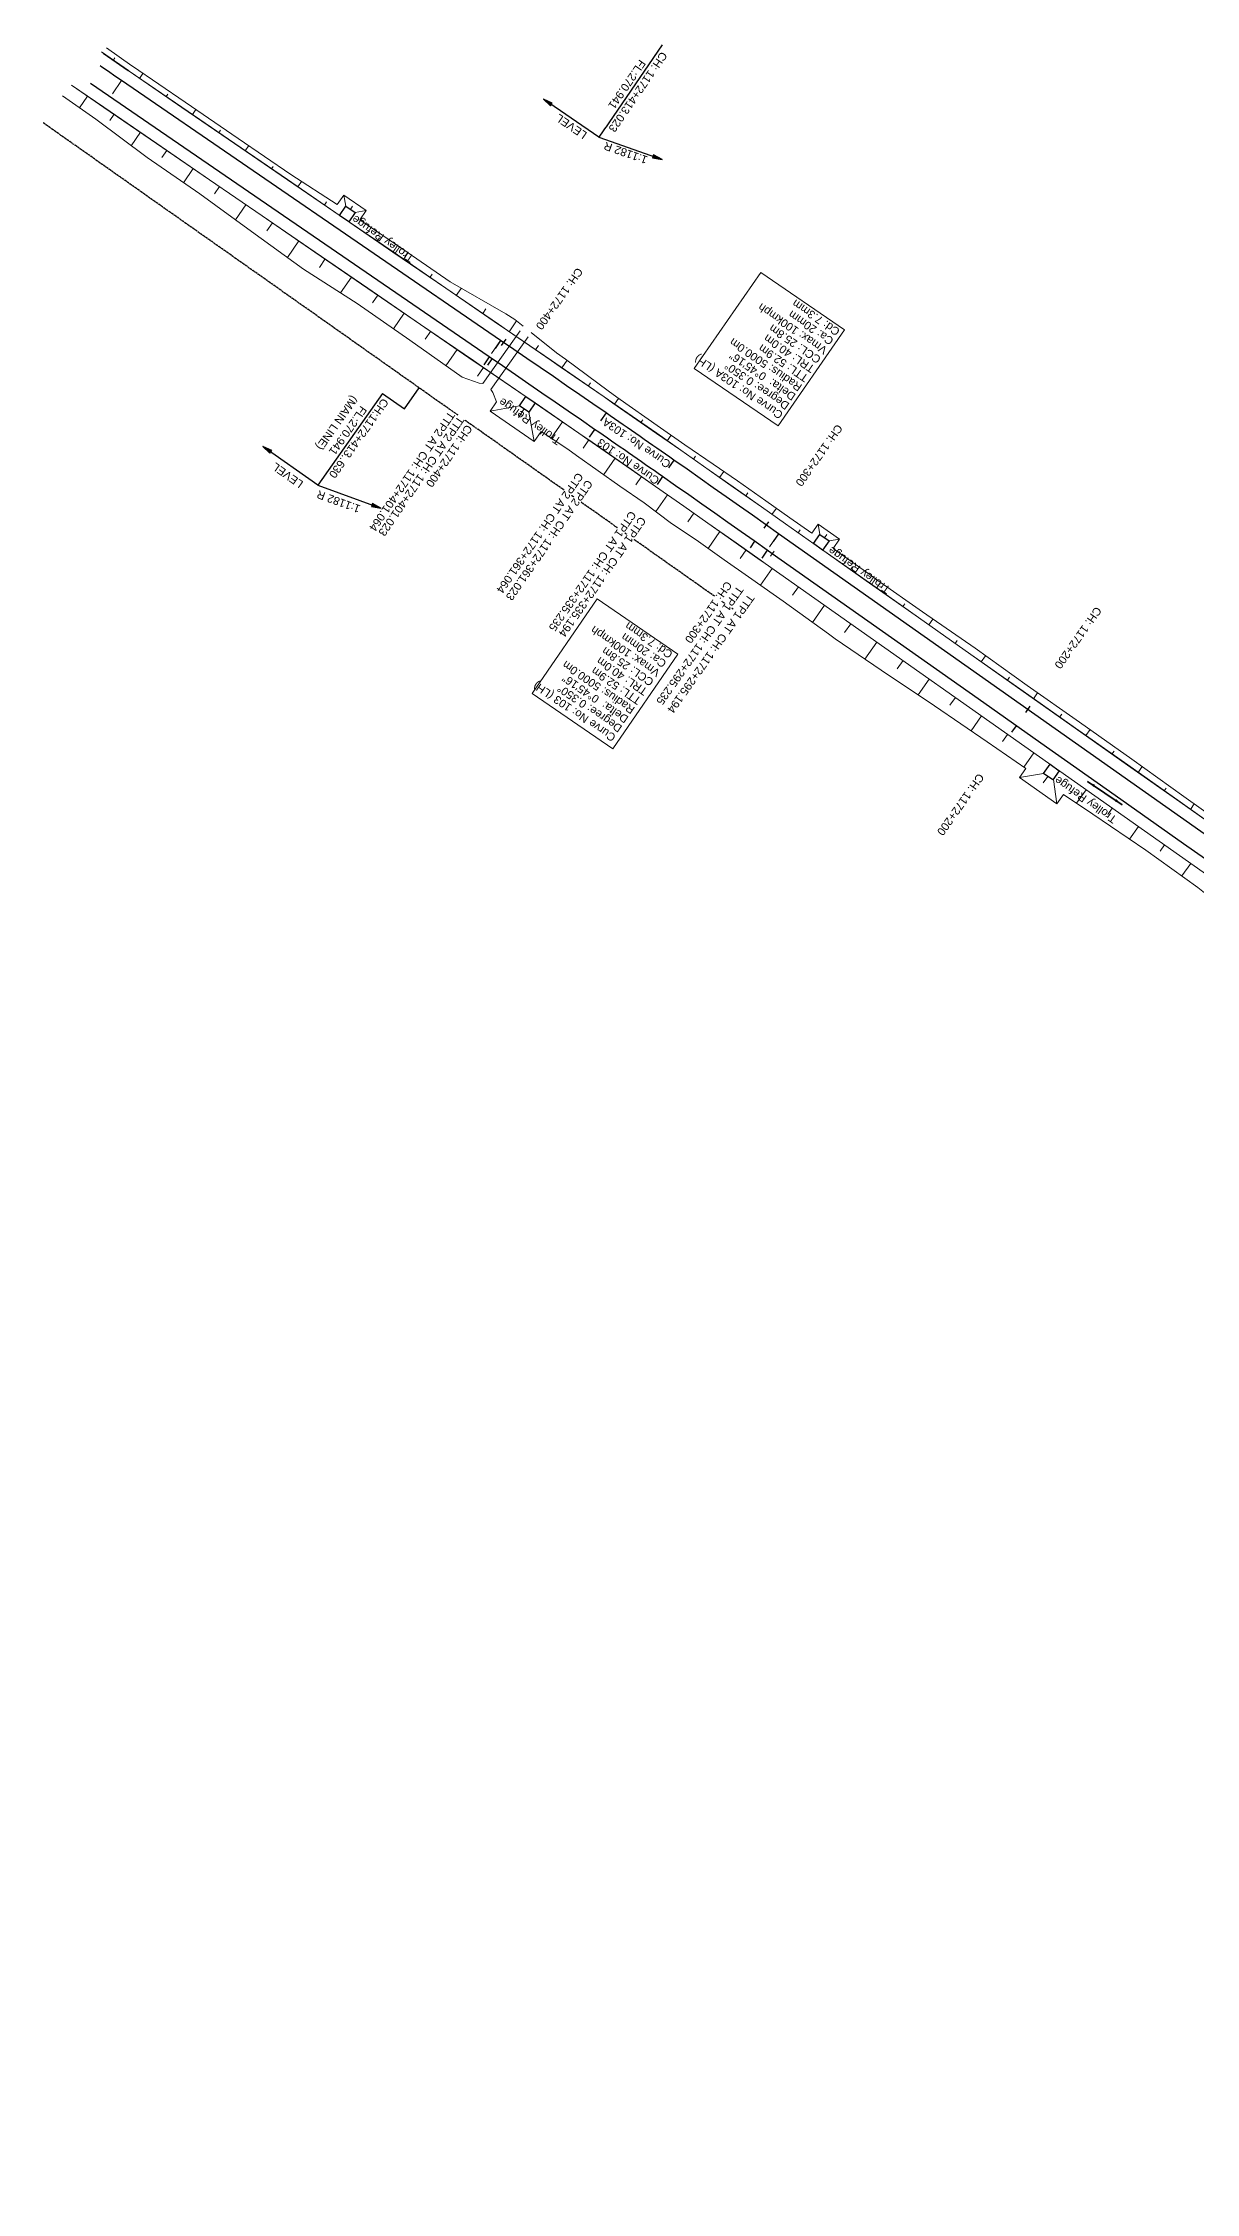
# Model space of a CAD drawing. Header units: metres. Extents: x 658374 to 662614, y 3366768 to 3369818.
# Drawn here: x 658374 to 658735, y 3369146 to 3369818 of the extents above; entities that cross this region are included whole.
import ezdxf

# ---------------------------------------------------------------- set-up
doc = ezdxf.new("R2010")
doc.units = ezdxf.units.M
doc.header["$MEASUREMENT"] = 0
doc.linetypes.add('CENTER', pattern=[2, 1.25, -0.25, 0.25, -0.25])
for name, color, linetype, lineweight in [('C-ALIG-LABL-DG', 1, 'Continuous', 25), ('C-ALIG-LABL-DG-MARK', 1, 'Continuous', 25), ('Chainage', 7, 'Continuous', 0), ('Prop TPTC Connecting line', 10, 'Continuous', 0), ('Prop- DN Curve_cont', 3, 'Continuous', 0), ('Proposed Curve_Details', 10, 'Continuous', 0), ('PROPOSED DFC TRACK', 1, 'Continuous', 0), ('PROPOSED DFCC TOE LINE', 239, 'Continuous', 0), ('PROPOSED DFCC TOE LINE - Connecting line', 239, 'Continuous', 0), ('PROPOSED DFCC TOE SLOPES', 239, 'Continuous', 0), ('PROPOSED DFCC TOE SLOPES - Connecting line', 239, 'Continuous', 0), ('PROPOSED DFCC TRACK', 1, 'Continuous', 0)]:
    doc.layers.add(name, color=color, linetype=linetype, lineweight=lineweight)
for name, color, linetype in [('DFCC Boundary', 6, 'CENTER'), ('IR- Connecting Line', 190, 'Continuous'), ('PROPOSED DFCC FORMATION LINE', 187, 'Continuous'), ('Trolley Refuse', 10, 'Continuous')]:
    doc.layers.add(name, color=color, linetype=linetype)
doc.styles.add('ARIAL', font='arial.ttf')
doc.styles.get("Standard").update_dxf_attribs({"font": 'arial.ttf'})
doc.styles.add('Style-Arial', font='arial.ttf')
doc.dimstyles.new('ISO-25', dxfattribs={"dimtxt": 2.5, "dimasz": 2.5, "dimexe": 1.25, "dimexo": 0.625, "dimtad": 1, "dimtxsty": 'Standard', "dimcen": 2.5, "dimadec": 0, "dimazin": 0, "dimtfac": 1, "dimtmove": 0, "dimatfit": 3, "dimfxl": 1, "dimarcsym": 0})

# ---------------------------------------------------------------- blocks, each defined once
blk = doc.blocks.new('Tick Hor')
blk.add_lwpolyline([(-0.5, 0), (0.5, 0)])
blk = doc.blocks.new('Direction')
h = blk.add_hatch(color=256)
h.dxf.hatch_style = 1
h.paths.add_polyline_path([(-5.54, 0), (-4.75, -0.13), (-4.75, 0.13)])
blk.add_lwpolyline([(-5.54, 0), (-4.75, -0.13), (-4.75, 0.13)], close=True)
blk.add_lwpolyline([(0, 0), (-5.54, 0)])

msp = doc.modelspace()

# ---------------------------------------------------------------- hatches: boundary and pattern name
h = msp.add_hatch(color=190)
h.dxf.hatch_style = 1
h.paths.add_polyline_path([(658530.8597, 3369800.1974), (658533.0578, 3369798.0979), (658533.6231, 3369798.9228)])

# ---------------------------------------------------------------- linework, layer by layer
at = {"color": 190}
msp.add_line((658548.168, 3369788.3342), (658530.8597, 3369800.1974), dxfattribs=at)
msp.add_lwpolyline([(658530.8597, 3369800.1974), (658533.0578, 3369798.0979), (658533.6231, 3369798.9228)], close=True, dxfattribs=at)
at = {"layer": 'C-ALIG-LABL-DG', "color": 1, "linetype": 'Continuous', "lineweight": 25}
for p, q in [((658514.7316, 3369719.1123), (658513.3183, 3369717.0502)), ((658596.8558, 3369662.056), (658595.4155, 3369660.0126)), ((658678.5892, 3369604.4396), (658677.1488, 3369602.3963))]:
    msp.add_line(p, q, dxfattribs=at)
at = {"layer": 'C-ALIG-LABL-DG-MARK', "color": 1, "linetype": 'Continuous', "lineweight": 25}
for p, q in [((658517.4554, 3369724.8226), (658515.7594, 3369722.348)), ((658513.8881, 3369719.6904), (658512.1921, 3369717.2159)), ((658546.8518, 3369697.0323), (658545.1459, 3369694.5646)), ((658550.4191, 3369702.1644), (658548.7132, 3369699.6967)), ((658571.6272, 3369687.4222), (658569.9085, 3369684.9633)), ((658568.0598, 3369682.2901), (658566.3412, 3369679.8312)), ((658604.3512, 3369664.4192), (658602.6227, 3369661.9672)), ((658604.3512, 3369664.4192), (658602.6227, 3369661.9672)), ((658600.7838, 3369659.2871), (658599.0554, 3369656.8351))]:
    msp.add_line(p, q, dxfattribs=at)
at = {"layer": 'Chainage', "color": 1, "linetype": 'Continuous', "lineweight": 0, "flags": 128}
msp.add_lwpolyline([(658601.7731, 3369657.3663), (658602.9254, 3369659.001)], dxfattribs=at)
msp.add_lwpolyline([(658601.7731, 3369657.3663), (658602.9254, 3369659.001)], dxfattribs=at)
at = {"layer": 'Chainage', "color": 1, "lineweight": 0, "flags": 128}
msp.add_lwpolyline([(658602.3493, 3369658.1836), (658602.3493, 3369658.1836)], dxfattribs=at)
at = {"layer": 'DFCC Boundary', "ltscale": 0.5, "flags": 128}
msp.add_lwpolyline([(658590.0911, 3369640.8018), (658579.8399, 3369648.0238), (658566.1309, 3369657.6871), (658552.3621, 3369667.3926), (658537.8692, 3369677.626), (658523.3279, 3369687.8934), (658509.6438, 3369697.5459), (658495.8531, 3369707.2734), (658481.9269, 3369717.1048), (658467.9459, 3369726.9748), (658454.4251, 3369736.5125), (658440.9599, 3369746.011), (658427.1565, 3369755.7285), (658413.3787, 3369765.428), (658398.646, 3369775.8103), (658383.9067, 3369786.1972), (658374.4322, 3369792.8758)], dxfattribs=at)
at = {"layer": 'IR- Connecting Line', "lineweight": 30}
msp.add_lwpolyline([(658840.0363, 3369498.2771), (658604.351, 3369664.4193), (658600.2643, 3369667.3001), (658596.1772, 3369670.1803), (658592.0894, 3369673.0595), (658588.0005, 3369675.9372), (658583.9102, 3369678.8128), (658579.8181, 3369681.6859), (658575.7238, 3369684.5559), (658571.627, 3369687.4223, 0.00129139), (658550.4195, 3369702.1641), (658546.3053, 3369705.0054), (658542.1885, 3369707.8431), (658538.0697, 3369710.6777), (658533.949, 3369713.5097), (658529.827, 3369716.3396), (658525.7039, 3369719.168), (658521.58, 3369721.9954), (658517.4558, 3369724.8223), (658398.9815, 3369806.0252), (658396.9193, 3369807.4386), (658394.8573, 3369808.852), (658392.7953, 3369810.2656), (658392.2771, 3369810.6209)], format="xyb", dxfattribs=at)
at = {"layer": 'IR- Connecting Line', "lineweight": 0}
msp.add_lwpolyline([(658624.9355, 3369728.1747), (658604.1697, 3369698.1034), (658577.9774, 3369716.0188), (658598.7432, 3369746.0901)], close=True, dxfattribs=at)
at = {"layer": 'Prop TPTC Connecting line', "lineweight": 0, "flags": 128}
for points in [[(658398.9815, 3369806.0252), (658396.1547, 3369801.9009)], [(658517.4558, 3369724.8223), (658514.6291, 3369720.698)], [(658604.351, 3369664.4193), (658601.4702, 3369660.3327)]]:
    msp.add_lwpolyline(points, dxfattribs=at)
at = {"layer": 'Proposed Curve_Details'}
msp.add_lwpolyline([(658572.8311, 3369626.8247), (658552.5744, 3369597.2245), (658527.3693, 3369614.4646), (658547.626, 3369644.0649)], close=True, dxfattribs=at)
at = {"layer": 'PROPOSED DFCC FORMATION LINE', "lineweight": 0, "flags": 128}
for points in [[(658746.1443, 3369569.1139), (658729.7976, 3369580.6372), (658713.4509, 3369592.1605), (658697.1043, 3369603.6838), (658680.7576, 3369615.2071), (658664.4109, 3369626.7304), (658648.0643, 3369638.2537), (658633.774, 3369648.3274), (658631.7176, 3369649.777), (658617.4273, 3369659.8507), (658615.3709, 3369661.3003), (658606.5404, 3369667.5252), (658599.0232, 3369672.8235), (658590.1868, 3369679.0452), (658582.659, 3369684.3346), (658573.804, 3369690.5369), (658566.2561, 3369695.8023), (658552.5804, 3369705.2899), (658549.8072, 3369707.2057), (658536.1005, 3369716.6419), (658533.323, 3369718.5491), (658519.6042, 3369727.9567), (658516.826, 3369729.8609), (658500.3291, 3369741.168), (658483.8321, 3369752.475), (658467.3351, 3369763.7821), (658450.8382, 3369775.0892), (658434.3412, 3369786.3963), (658417.8443, 3369797.7034), (658401.3473, 3369809.0105), (658401.1298, 3369809.1596), (658392.6672, 3369814.964)], [(658746.1155, 3369569.073), (658729.7688, 3369580.5963), (658713.4221, 3369592.1196), (658697.0755, 3369603.6429), (658680.7288, 3369615.1662), (658664.3821, 3369626.6895), (658648.0355, 3369638.2128), (658633.7452, 3369648.2865), (658631.6888, 3369649.7361), (658617.3985, 3369659.8098), (658615.3421, 3369661.2594), (658606.5116, 3369667.4843), (658598.9944, 3369672.7827), (658590.1581, 3369679.0043), (658582.6303, 3369684.2937), (658573.7753, 3369690.4959), (658566.2275, 3369695.7612), (658552.552, 3369705.2488), (658549.7788, 3369707.1645), (658536.0722, 3369716.6007), (658533.2947, 3369718.5079), (658519.5759, 3369727.9154), (658516.7977, 3369729.8196), (658500.3008, 3369741.1267), (658483.8038, 3369752.4338), (658467.3069, 3369763.7409), (658450.8099, 3369775.048), (658434.313, 3369786.3551), (658417.816, 3369797.6622), (658401.319, 3369808.9693), (658401.1016, 3369809.1183), (658393.2047, 3369814.5346)], [(658600.1889, 3369655.1185), (658598.623, 3369656.2223), (658591.0735, 3369661.5434), (658582.2755, 3369667.738), (658574.7211, 3369673.0461), (658565.9113, 3369679.2167), (658558.341, 3369684.4975), (658544.7197, 3369693.9474), (658541.9167, 3369695.8838), (658528.2584, 3369705.2866), (658525.4489, 3369707.2157), (658511.7684, 3369716.597), (658508.9562, 3369718.5245), (658492.4593, 3369729.8316), (658475.9623, 3369741.1387), (658459.4654, 3369752.4458), (658442.9684, 3369763.7529), (658426.4715, 3369775.06), (658409.9745, 3369786.367), (658393.4775, 3369797.6741), (658383.3342, 3369804.6264)], [(658600.1601, 3369655.0776), (658598.5942, 3369656.1814), (658591.0447, 3369661.5025), (658582.2468, 3369667.6971), (658574.6924, 3369673.0051), (658565.8826, 3369679.1757), (658558.3125, 3369684.4565), (658544.6913, 3369693.9063), (658541.8883, 3369695.8426), (658528.2301, 3369705.2454), (658525.4206, 3369707.1745), (658511.7401, 3369716.5558), (658508.928, 3369718.4832), (658492.431, 3369729.7903), (658475.9341, 3369741.0974), (658459.4371, 3369752.4045), (658442.9401, 3369763.7116), (658426.4432, 3369775.0187), (658409.9462, 3369786.3258), (658393.4493, 3369797.6329), (658384.9978, 3369803.4256)], [(658923.0102, 3369427.6072), (658600.1607, 3369655.0771)]]:
    msp.add_lwpolyline(points, dxfattribs=at)
at = {"layer": 'PROPOSED DFCC TOE LINE', "lineweight": 0}
for points in [[(658510.7737, 3369711.5166), (658505.4362, 3369713.3888), (658489.0517, 3369724.86), (658472.6725, 3369736.3389), (658455.8061, 3369747.1069), (658439.6249, 3369758.8747), (658423.4292, 3369770.6213), (658406.9399, 3369781.9396), (658390.9197, 3369793.9423), (658380.5698, 3369801.2652)], [(658516.2174, 3369705.6232), (658515.0164, 3369708.5026)]]:
    msp.add_lwpolyline(points, dxfattribs=at)
at = {"layer": 'PROPOSED DFCC TOE LINE', "lineweight": 0, "flags": 128}
for points in [[(658526.9975, 3369727.2697), (658534.9536, 3369720.9247), (658537.7274, 3369719.0106), (658551.0631, 3369709.0248), (658553.814, 3369707.0744), (658567.4186, 3369697.4719), (658574.987, 3369692.2295), (658583.9138, 3369686.1227), (658591.4953, 3369680.9054), (658600.3659, 3369674.729), (658607.8594, 3369669.3963), (658614.6934, 3369664.5851), (658616.7032, 3369667.4362), (658623.377, 3369662.7316), (658621.3444, 3369659.8481), (658632.955, 3369651.5324), (658634.9939, 3369650.0579), (658649.2754, 3369639.9717), (658665.7496, 3369628.6293), (658682.0192, 3369616.9967), (658698.4073, 3369605.5322), (658714.763, 3369594.0217), (658730.9793, 3369582.3136), (658747.2621, 3369570.6997)], [(658530.1171, 3369696.3808), (658527.9631, 3369693.2437), (658514.204, 3369702.6909), (658516.2174, 3369705.6232)], [(658523.3739, 3369704.3947), (658514.204, 3369702.6909)], [(658526.2593, 3369702.4136), (658527.9631, 3369693.2437)], [(658681.5984, 3369591.0391), (658669.5733, 3369599.3413), (658653.0745, 3369610.6487), (658636.4463, 3369621.7728), (658621.9931, 3369631.6152), (658619.9602, 3369633.0982), (658605.7945, 3369643.3487), (658603.7281, 3369644.784), (658594.8883, 3369650.9243), (658587.3459, 3369656.2531), (658578.5807, 3369662.4854), (658570.913, 3369667.6194), (658562.3069, 3369674.0599), (658554.7375, 3369679.3217), (658541.2274, 3369688.8957), (658538.4551, 3369690.8693), (658530.1171, 3369696.3808)], [(658693.437, 3369582.9627), (658691.3249, 3369579.9666), (658679.613, 3369588.2227), (658681.5984, 3369591.0391)], [(658687.1584, 3369589.5286), (658679.613, 3369588.2227)], [(658690.2784, 3369587.6142), (658691.3249, 3369579.9666)], [(658845.8173, 3369475.9844), (658833.2342, 3369484.3838), (658817.0004, 3369496.0672), (658800.3652, 3369507.1812), (658784.1949, 3369518.9547), (658767.3875, 3369529.8244), (658751.0317, 3369541.3348), (658735.4116, 3369553.8888), (658719.1494, 3369565.5318), (658702.5947, 3369576.7601), (658693.437, 3369582.9627)]]:
    msp.add_lwpolyline(points, dxfattribs=at)
at = {"layer": 'PROPOSED DFCC TOE LINE - Connecting line', "lineweight": 0, "flags": 128}
msp.add_lwpolyline([(658394.2722, 3369816.2359), (658402.153, 3369810.6524), (658402.3686, 3369810.5005), (658418.8919, 3369799.2319), (658435.4237, 3369787.9757), (658451.8926, 3369776.6276), (658466.4242, 3369767.3036), (658468.4463, 3369770.2539), (658475.4847, 3369765.4298), (658473.4987, 3369762.5323), (658485.1926, 3369754.46), (658501.6501, 3369743.0954), (658519.0775, 3369733.1458), (658521.9127, 3369731.3248), (658524.4846, 3369729.2738)], dxfattribs=at)
at = {"layer": 'PROPOSED DFCC TOE SLOPES', "linetype": 'Continuous', "lineweight": 0, "flags": 128}
for points in [[(658388.3821, 3369801.1666), (658385.8763, 3369797.5107)], [(658396.6306, 3369795.513), (658395.3061, 3369793.5807)], [(658404.8791, 3369789.8595), (658401.9917, 3369785.6469)], [(658413.1275, 3369784.2059), (658411.6095, 3369781.9912)], [(658421.376, 3369778.5524), (658418.3361, 3369774.1172)], [(658429.6245, 3369772.8988), (658428.0746, 3369770.6375)], [(658437.873, 3369767.2453), (658434.6225, 3369762.5029)], [(658446.1215, 3369761.5918), (658444.4195, 3369759.1086)], [(658454.3699, 3369755.9382), (658450.8082, 3369750.7416)], [(658462.6184, 3369750.2847), (658460.8241, 3369747.6667)], [(658470.8669, 3369744.6311), (658467.463, 3369739.6648)], [(658479.1154, 3369738.9776), (658477.4592, 3369736.5613)], [(658487.3638, 3369733.324), (658483.9927, 3369728.4055)], [(658495.6123, 3369727.6705), (658493.8978, 3369725.169)], [(658503.8608, 3369722.0169), (658500.3755, 3369716.932)], [(658512.1089, 3369716.3635), (658510.2863, 3369713.7051)], [(658524.8166, 3369703.4042), (658523.0047, 3369700.7679)], [(658536.8314, 3369699.3847), (658533.3085, 3369694.2713)], [(658545.0587, 3369693.7122), (658543.3108, 3369691.1851)], [(658553.269, 3369688.0163), (658549.7067, 3369682.8868)], [(658553.269, 3369688.0163), (658549.7067, 3369682.8868)], [(658561.4744, 3369682.3117), (658559.673, 3369679.7274)], [(658561.4744, 3369682.3117), (658559.673, 3369679.7274)], [(658569.6648, 3369676.5876), (658565.9739, 3369671.3155)], [(658569.6648, 3369676.5876), (658565.9739, 3369671.3155)], [(658577.8477, 3369670.8492), (658575.9673, 3369668.1717)], [(658577.8477, 3369670.8492), (658575.9673, 3369668.1717)], [(658586.0241, 3369665.0987), (658582.3156, 3369659.8298)], [(658586.0241, 3369665.0987), (658582.3156, 3369659.8298)], [(658594.1979, 3369659.3412), (658592.3329, 3369656.6943)], [(658594.1979, 3369659.3412), (658592.3329, 3369656.6943)], [(658602.3709, 3369653.5803), (658598.6546, 3369648.3082)], [(658610.5442, 3369647.8187), (658608.6987, 3369645.2006)], [(658618.7175, 3369642.057), (658614.9552, 3369636.7199)], [(658626.8908, 3369636.2953), (658624.982, 3369633.5875)], [(658635.0642, 3369630.5337), (658631.3397, 3369625.2503)], [(658643.2375, 3369624.772), (658641.431, 3369622.2094)], [(658651.4108, 3369619.0104), (658647.9385, 3369614.0846)], [(658659.5842, 3369613.2487), (658657.906, 3369610.8681)], [(658667.7575, 3369607.4871), (658664.4773, 3369602.8338)], [(658675.9308, 3369601.7254), (658674.325, 3369599.4474)], [(658684.1042, 3369595.9638), (658680.9488, 3369591.4876)], [(658688.474, 3369588.6011), (658687.0413, 3369586.5687)], [(658700.4508, 3369584.4405), (658697.4791, 3369580.2249)], [(658708.6242, 3369578.6788), (658707.1915, 3369576.6464)], [(658716.7975, 3369572.9172), (658714.0361, 3369568.9999)], [(658724.9708, 3369567.1555), (658723.6142, 3369565.231)], [(658733.1442, 3369561.3939), (658730.3887, 3369557.485)]]:
    msp.add_lwpolyline(points, dxfattribs=at)
at = {"layer": 'PROPOSED DFCC TOE SLOPES - Connecting line', "linetype": 'Continuous', "lineweight": 0, "flags": 128}
for points in [[(658396.3845, 3369812.3537), (658396.935, 3369813.1564)], [(658404.6314, 3369806.6989), (658405.6864, 3369808.2378)], [(658412.8796, 3369801.0456), (658413.4136, 3369801.8247)], [(658421.1281, 3369795.392), (658422.211, 3369796.972)], [(658429.3766, 3369789.7385), (658429.9268, 3369790.5412)], [(658437.6251, 3369784.085), (658438.7302, 3369785.6973)], [(658445.8736, 3369778.4314), (658446.4191, 3369779.2273)], [(658454.122, 3369772.7779), (658455.2737, 3369774.4581)], [(658469.0993, 3369766.7555), (658468.4463, 3369770.2539)], [(658462.3705, 3369767.1243), (658463.0323, 3369768.0898)], [(658470.5428, 3369765.7662), (658471.2046, 3369766.7317)], [(658471.9863, 3369764.7768), (658475.4847, 3369765.4298)], [(658478.8675, 3369755.8172), (658479.5675, 3369756.8385)], [(658487.1159, 3369750.1637), (658488.4968, 3369752.1783)], [(658495.3644, 3369744.5101), (658496.045, 3369745.5031)], [(658503.6129, 3369738.8566), (658505.149, 3369741.0978)], [(658511.8614, 3369733.203), (658512.8621, 3369734.663)], [(658511.8614, 3369733.203), (658512.8621, 3369734.663)], [(658520.1098, 3369727.5493), (658522.4202, 3369730.9201)], [(658520.1105, 3369727.5489), (658522.4216, 3369730.919)], [(658528.3577, 3369721.8934), (658529.3089, 3369723.2806)], [(658528.3577, 3369721.8934), (658529.3089, 3369723.2806)], [(658528.3587, 3369721.8927), (658529.3103, 3369723.2795)], [(658528.3587, 3369721.8927), (658529.3103, 3369723.2795)], [(658536.604, 3369716.2346), (658538.2437, 3369718.624)], [(658536.604, 3369716.2346), (658538.2437, 3369718.624)], [(658536.6087, 3369716.2314), (658538.2517, 3369718.618)], [(658536.6087, 3369716.2314), (658538.2517, 3369718.618)], [(658544.8455, 3369710.5609), (658545.5541, 3369711.5901)], [(658544.8455, 3369710.5609), (658545.5541, 3369711.5901)], [(658544.8479, 3369710.5592), (658545.5572, 3369711.5879)], [(658544.8479, 3369710.5592), (658545.5572, 3369711.5879)], [(658553.0803, 3369704.8823), (658554.3372, 3369706.7051)], [(658553.089, 3369704.8763), (658554.351, 3369706.6953)], [(658561.3053, 3369699.1761), (658561.9132, 3369700.0524)], [(658561.3085, 3369699.1739), (658561.9173, 3369700.0495)], [(658569.5189, 3369693.4652), (658570.7165, 3369695.1876)], [(658569.5265, 3369693.4599), (658570.7283, 3369695.1794)], [(658577.7228, 3369687.731), (658578.3439, 3369688.6196)], [(658577.7277, 3369687.7276), (658578.3502, 3369688.6153)], [(658577.7277, 3369687.7276), (658578.3502, 3369688.6153)], [(658585.9149, 3369681.9858), (658587.2204, 3369683.8472)], [(658585.9191, 3369681.9828), (658587.2271, 3369683.8426)], [(658594.0985, 3369676.2299), (658594.7744, 3369677.1907)], [(658594.1007, 3369676.2283), (658594.7772, 3369677.1888)], [(658602.2761, 3369670.4697), (658603.6367, 3369672.4013)], [(658602.2771, 3369670.469), (658603.6383, 3369672.4001)], [(658610.4506, 3369664.7076), (658611.1254, 3369665.6648)], [(658610.4507, 3369664.7075), (658611.1255, 3369665.6647)], [(658610.4507, 3369664.7075), (658611.1255, 3369665.6647)], [(658617.2658, 3369664.1856), (658616.7032, 3369667.4362)], [(658618.696, 3369663.1774), (658619.3707, 3369664.1346)], [(658618.6961, 3369663.1773), (658619.3709, 3369664.1345)], [(658620.1265, 3369662.169), (658623.3772, 3369662.7315)], [(658626.7974, 3369653.1842), (658627.4435, 3369654.1007)], [(658634.9707, 3369647.4226), (658636.2187, 3369649.1929)], [(658643.1441, 3369641.6609), (658643.7655, 3369642.5425)], [(658651.3174, 3369635.8993), (658652.5829, 3369637.6945)], [(658659.4907, 3369630.1376), (658660.1554, 3369631.0804)], [(658667.6641, 3369624.376), (658669.016, 3369626.2938)], [(658675.8374, 3369618.6143), (658676.4941, 3369619.5459)], [(658684.0107, 3369612.8527), (658685.3094, 3369614.6949)], [(658692.1841, 3369607.091), (658692.8438, 3369608.0268)], [(658700.3574, 3369601.3294), (658701.691, 3369603.2212)], [(658708.5307, 3369595.5677), (658709.1998, 3369596.5168)], [(658716.7041, 3369589.8061), (658718.0188, 3369591.671)], [(658724.8774, 3369584.0444), (658725.5022, 3369584.9307)], [(658733.0507, 3369578.2828), (658734.2485, 3369579.9818)]]:
    msp.add_lwpolyline(points, dxfattribs=at)
at = {"layer": 'PROPOSED DFCC TRACK', "color": 12, "lineweight": 30, "flags": 128}
msp.add_lwpolyline([(658602.3494, 3369658.1835), (658600.7836, 3369659.2873), (658596.6968, 3369662.1681), (658592.6098, 3369665.0483), (658588.522, 3369667.9275), (658584.4331, 3369670.8051), (658580.3428, 3369673.6808), (658576.2507, 3369676.5538), (658572.1564, 3369679.4238), (658568.0596, 3369682.2903, 0.00129139), (658546.8521, 3369697.0321), (658542.7378, 3369699.8734), (658538.6211, 3369702.711), (658534.5023, 3369705.5456), (658530.3816, 3369708.3776), (658526.2596, 3369711.2076), (658522.1365, 3369714.036), (658518.0126, 3369716.8633), (658513.8884, 3369719.6902), (658389.2944, 3369805.0876)], format="xyb", dxfattribs=at)
at = {"layer": 'PROPOSED DFCC TRACK', "linetype": 'Continuous', "flags": 128}
for points, elevation in [([(658523.5255, 3369727.8192), (658511.8863, 3369711.3153), (658510.7737, 3369711.5166)], 270.8202), ([(658526.0924, 3369725.987), (658514.4532, 3369709.483), (658515.0164, 3369708.5026)], 270.8122)]:
    msp.add_lwpolyline(points, dxfattribs=dict(at, elevation=elevation))
at = {"layer": 'PROPOSED DFCC TRACK', "lineweight": 30}
msp.add_rational_spline([(662189.3755, 3367130.3232), (662122.6122, 3367172.3074), (662055.8489, 3367214.2917), (662053.7326, 3367215.6226), (662051.6163, 3367216.9535), (662049.5003, 3367218.2848), (662047.3842, 3367219.6161), (662045.2687, 3367220.9482), (662043.1531, 3367222.2802), (662041.0383, 3367223.6134), (662038.9234, 3367224.9466), (662036.8095, 3367226.2813), (662034.6956, 3367227.616), (662032.5829, 3367228.9525), (662030.4702, 3367230.2891), (662028.3589, 3367231.628), (662026.2476, 3367232.9668), (662024.138, 3367234.3083), (662022.0284, 3367235.6498), (661945.8186, 3367284.1844), (661872.2145, 3367336.5865), (661870.1789, 3367338.0378), (661868.1433, 3367339.4892), (661866.1095, 3367340.943), (661864.0757, 3367342.3969), (661862.0435, 3367343.853), (661860.0113, 3367345.309), (661857.9804, 3367346.7669), (661855.9495, 3367348.2247), (661853.9196, 3367349.684), (661851.8897, 3367351.1434), (661849.8606, 3367352.6038), (661847.8316, 3367354.0642), (661845.803, 3367355.5253), (661843.7744, 3367356.9864), (661841.7461, 3367358.4479), (661839.7178, 3367359.9094), (661344.8608, 3367716.4989), (660850.0038, 3368073.0883), (660847.9755, 3368074.5498), (660845.9472, 3368076.0114), (660843.9187, 3368077.4727), (660841.8903, 3368078.934), (660839.8615, 3368080.3948), (660837.8328, 3368081.8557), (660835.8036, 3368083.316), (660833.7744, 3368084.7762), (660831.7446, 3368086.2356), (660829.7148, 3368087.695), (660827.6842, 3368089.1533), (660825.6536, 3368090.6117), (660823.6222, 3368092.0687), (660821.5907, 3368093.5258), (660819.5581, 3368094.9814), (660817.5256, 3368096.437), (660808.4584, 3368102.9249), (660799.3672, 3368109.3791), (660797.3281, 3368110.8255), (660795.289, 3368112.2719), (660793.2488, 3368113.7168), (660791.2087, 3368115.1617), (660789.1676, 3368116.6054), (660787.1266, 3368118.049), (660785.0848, 3368119.4916), (660783.043, 3368120.9341), (660781.0006, 3368122.3759), (660778.9582, 3368123.8176), (660776.9153, 3368125.2587), (660774.8725, 3368126.6997), (660772.8293, 3368128.1404), (660770.7862, 3368129.5811), (660768.7429, 3368131.0215), (660766.6995, 3368132.462), (659684.5244, 3368895.3228), (658602.3493, 3369658.1836)], [1, 1, 1, 1, 1, 1, 1, 1, 1, 1, 1, 1, 1, 1, 1, 1, 1, 1, 1, 0.99966696057, 1, 1, 1, 1, 1, 1, 1, 1, 1, 1, 1, 1, 1, 1, 1, 1, 1, 1, 1, 1, 1, 1, 1, 1, 1, 1, 1, 1, 1, 1, 1, 1, 1, 1, 1, 0.999998273534, 1, 1, 1, 1, 1, 1, 1, 1, 1, 1, 1, 1, 1, 1, 1, 1, 1, 1, 1], degree=2, knots=[0, 0, 0, 1, 1, 2, 2, 3, 3, 4, 4, 5, 5, 6, 6, 7, 7, 8, 8, 9, 9, 9.05161844, 9.05161844, 10.05161844, 10.05161844, 11.05161844, 11.05161844, 12.05161844, 12.05161844, 13.05161844, 13.05161844, 14.05161844, 14.05161844, 15.05161844, 15.05161844, 16.05161844, 16.05161844, 17.05161844, 17.05161844, 18.05161844, 18.05161844, 19.05161844, 19.05161844, 20.05161844, 20.05161844, 21.05161844, 21.05161844, 22.05161844, 22.05161844, 23.05161844, 23.05161844, 24.05161844, 24.05161844, 25.05161844, 25.05161844, 26.05161844, 26.05161844, 26.05533485, 26.05533485, 27.05533485, 27.05533485, 28.05533485, 28.05533485, 29.05533485, 29.05533485, 30.05533485, 30.05533485, 31.05533485, 31.05533485, 32.05533485, 32.05533485, 33.05533485, 33.05533485, 34.05533485, 34.05533485, 35.05533485, 35.05533485, 35.05533485], dxfattribs=at)
at = {"layer": 'Trolley Refuse'}
for points in [[(658469.0993, 3369766.7555), (658471.9863, 3369764.7768), (658470.0076, 3369761.8898), (658467.1206, 3369763.8686)], [(658525.355, 3369707.2801), (658528.2404, 3369705.299), (658526.2593, 3369702.4136), (658523.3739, 3369704.3947)], [(658525.355, 3369707.2801), (658528.2404, 3369705.299), (658526.2593, 3369702.4136), (658523.3739, 3369704.3947)], [(658525.355, 3369707.2801), (658528.2404, 3369705.299), (658526.2593, 3369702.4136), (658523.3739, 3369704.3947)], [(658617.2658, 3369664.1856), (658620.1265, 3369662.169), (658618.1099, 3369659.3083), (658615.2492, 3369661.3249)], [(658689.175, 3369592.3892), (658692.0356, 3369590.3727), (658690.0191, 3369587.512), (658687.1584, 3369589.5286)], [(658689.175, 3369592.3892), (658692.0356, 3369590.3727), (658690.0191, 3369587.512), (658687.1584, 3369589.5286)]]:
    msp.add_lwpolyline(points, close=True, dxfattribs=at)

# ---------------------------------------------------------------- block references
at = {"layer": 'C-ALIG-LABL-DG', "color": 1, "linetype": 'Continuous', "lineweight": 25}
for name, p, xscale, yscale, zscale, rotation in [('Tick Hor', (658518.3328, 3369724.2212), 2.5, 2.5, 2.5, 235.5729110093061), ('Direction', (658460.3419, 3369679.6115), 3.789791541545083, 3.789791541545083, 3.789791541545083, 324.8187330066834), ('Tick Hor', (658600.4566, 3369667.1645), 2.5, 2.5, 2.5, 234.8219851564893), ('Tick Hor', (658682.19, 3369609.5481), 2.5, 2.5, 2.5, 234.8187330065519)]:
    msp.add_blockref(name, p, dxfattribs=dict(at, xscale=xscale, yscale=yscale, zscale=zscale, rotation=rotation))

# ---------------------------------------------------------------- texts
at = {"layer": 'IR- Connecting Line', "lineweight": 30, "style": 'Style-Arial'}
msp.add_text('Curve No: 103A', height=2.5, rotation=145.628033, dxfattribs=at).set_placement((658570.9097, 3369686.7696))
at = {"layer": 'IR- Connecting Line', "lineweight": 30, "insert": (658623.7838, 3369728.1703), "char_height": 2.5, "attachment_point": 7, "rotation": 145.628033, "line_spacing_factor": 0.84, "style": 'Style-Arial'}
msp.add_mtext('Curve No: 103A (LH)\\PDegree: 0.350%%D\\PDelta:  0%%D45\'16"\\PRadius: 5000.0m\\PTTL: 52.9m\\PTRL: 40.0m\\PCCL: 25.8m\\PVmax: 100kmph\\PCa: 20mm\\PCd: 7.3mm', dxfattribs=at)
at = {"layer": 'Proposed Curve_Details', "insert": (658571.5215, 3369627.3563), "char_height": 2.5, "attachment_point": 7, "rotation": 145.628033, "line_spacing_factor": 0.84, "style": 'Style-Arial'}
msp.add_mtext('Curve No: 103 (LH)\\PDegree: 0.350%%D\\PDelta:  0%%D45\'16"\\PRadius: 5000.0m\\PTTL: 52.9m\\PTRL: 40.0m\\PCCL: 25.8m\\PVmax: 100kmph\\PCa: 20mm\\PCd: 7.3mm', dxfattribs=at)
at = {"layer": 'Trolley Refuse', "style": 'Style-Arial'}
for p in [(658490.6653, 3369751.0723), (658536.6089, 3369693.9741), (658639.5403, 3369647.553), (658710.2779, 3369575.7638)]:
    msp.add_text('Trolley Refuge', height=2.5, rotation=145, dxfattribs=at).set_placement(p)

# ---------------------------------------------------------------- leaders
at = {"layer": 'PROPOSED DFC TRACK', "linetype": 'Continuous', "lineweight": 0}
for points in [[(658700.8908, 3369587.024), (658711.7226, 3369579.7419)], [(658711.7226, 3369579.7419), (658700.8908, 3369587.024)]]:
    msp.add_leader(points, dimstyle='ISO-25', override={"dimtxt": 3, "dimasz": 2.5, "dimtad": 0, "dimdec": 3, "dimzin": 2, "dimtdec": 3}, dxfattribs=at)

# ---------------------------------------------------------------- next in the draw order: texts
at = {"layer": 'C-ALIG-LABL-DG', "color": 190, "linetype": 'Continuous', "lineweight": 25, "char_height": 2.5, "style": 'ARIAL', "bg_fill": 3, "box_fill_scale": 1.04, "bg_fill_color": 256, "bg_fill_true_color": 13158600, "bg_fill_transparency": 0}
for s, insert, width, attachment_point, rotation in [('LEVEL', (658544.7011, 3369789.6334), 10.597766, 7, 145.5730725), ('1:1182 R', (658550.2719, 3369786.9813), 13.8875, 9, 160.5730725)]:
    msp.add_mtext(s, dxfattribs=dict(at, insert=insert, width=width, attachment_point=attachment_point, rotation=rotation))
at = {"layer": 'C-ALIG-LABL-DG', "color": 1, "linetype": 'Continuous', "lineweight": 25, "char_height": 2.5, "style": 'ARIAL', "bg_fill": 3, "box_fill_scale": 1.04, "bg_fill_color": 256, "bg_fill_true_color": 13158600, "bg_fill_transparency": 0}
for s, insert, width, attachment_point, rotation in [('TTP2 AT CH: 1172+401.023', (658480.1385, 3369664.1013), 44.561255, 6, 235.5730725), ('LEVEL', (658456.0221, 3369680.5393), 10.597766, 7, 144.818733), ('CTP1 AT CH: 1172+335.194', (658536.4302, 3369632.5943), 44.850614, 6, 235.0479161), ('TTP1 AT CH: 1172+295.194', (658570.3723, 3369608.7954), 44.550921, 6, 234.818733), ('CH: 1172+200', (658667.7283, 3369589.033), 22.502814, 4, 234.818733)]:
    msp.add_mtext(s, dxfattribs=dict(at, insert=insert, width=width, attachment_point=attachment_point, rotation=rotation))
at = {"layer": 'IR- Connecting Line', "lineweight": 30, "char_height": 2.5, "width": 22.502814, "attachment_point": 4, "rotation": 234.818733, "style": 'ARIAL', "bg_fill": 3, "box_fill_scale": 1.04, "bg_fill_color": 256, "bg_fill_true_color": 13158600, "bg_fill_transparency": 0}
for s, insert in [('CH: 1172+400', (658542.3353, 3369747.0827)), ('CH: 1172+300', (658623.5149, 3369698.1443)), ('CH: 1172+200', (658704.459, 3369641.1379))]:
    msp.add_mtext(s, dxfattribs=dict(at, insert=insert))

# ---------------------------------------------------------------- next in the draw order: hatches: boundary and pattern name
h = msp.add_hatch(color=190)
h.dxf.hatch_style = 1
h.paths.add_polyline_path([(658567.957, 3369781.3549), (658565.2904, 3369782.814), (658564.9578, 3369781.8709)])

# ---------------------------------------------------------------- next in the draw order: linework, layer by layer
at = {"color": 190}
msp.add_lwpolyline([(658567.957, 3369781.3549), (658565.2904, 3369782.814), (658564.9578, 3369781.8709)], close=True, dxfattribs=at)

# ---------------------------------------------------------------- next in the draw order: texts
at = {"layer": 'C-ALIG-LABL-DG', "color": 190, "linetype": 'Continuous', "lineweight": 25, "insert": (658558.6593, 3369803.6409), "char_height": 2.5, "width": 29.376808, "attachment_point": 5, "rotation": 235.5730725, "style": 'ARIAL', "bg_fill": 3, "box_fill_scale": 1.04, "bg_fill_color": 256, "bg_fill_true_color": 13158600, "bg_fill_transparency": 0}
msp.add_mtext('CH: 1172+413.023\\PFL:270.941', dxfattribs=at)
at = {"layer": 'C-ALIG-LABL-DG', "color": 1, "linetype": 'Continuous', "lineweight": 25, "insert": (658519.9462, 3369643.9971), "char_height": 2.5, "width": 44.860948, "attachment_point": 6, "rotation": 235.3438894, "style": 'ARIAL', "bg_fill": 3, "box_fill_scale": 1.04, "bg_fill_color": 256, "bg_fill_true_color": 13158600, "bg_fill_transparency": 0}
msp.add_mtext('CTP2 AT CH: 1172+361.023', dxfattribs=at)
at = {"layer": 'IR- Connecting Line', "lineweight": 30, "char_height": 2.5, "attachment_point": 6, "style": 'ARIAL', "bg_fill": 3, "box_fill_scale": 1.04, "bg_fill_color": 256, "bg_fill_true_color": 13158600, "bg_fill_transparency": 0}
for s, insert, width, rotation in [('TTP2 AT CH: 1172+401.064', (658477.2335, 3369665.61), 44.550921, 235.5730731), ('TTP1 AT CH: 1172+295.235', (658566.9581, 3369611.3743), 44.580201, 234.818733)]:
    msp.add_mtext(s, dxfattribs=dict(at, insert=insert, width=width, rotation=rotation))

# ---------------------------------------------------------------- next in the draw order: linework, layer by layer
at = {"color": 190}
msp.add_lwpolyline([(658548.168, 3369788.3342), (658567.957, 3369781.3549)], dxfattribs=at)
at = {"layer": 'C-ALIG-LABL-DG', "color": 190, "linetype": 'Continuous', "lineweight": 25}
msp.add_line((658567.9554, 3369817.2039), (658548.168, 3369788.3342), dxfattribs=at)

# ---------------------------------------------------------------- next in the draw order: texts
at = {"layer": 'C-ALIG-LABL-DG', "color": 1, "linetype": 'Continuous', "lineweight": 25, "char_height": 2.5, "style": 'ARIAL', "bg_fill": 3, "box_fill_scale": 1.04, "bg_fill_color": 256, "bg_fill_true_color": 13158600, "bg_fill_transparency": 0}
for s, insert, width, attachment_point, rotation in [('CH:1172+413..630\\PFL:270.941\\P(MAIN LINE)', (658469.4273, 3369696.8478), 28.889376, 5, 234.818733), ('CH: 1172+400', (658507.7664, 3369698.042), 22.502814, 4, 235.572911), ('1:1182 R', (658460.5745, 3369678.077), 13.8875, 9, 159.818733), ('CH: 1172+300', (658588.946, 3369649.1036), 22.502814, 4, 234.8219852)]:
    msp.add_mtext(s, dxfattribs=dict(at, insert=insert, width=width, attachment_point=attachment_point, rotation=rotation))
at = {"layer": 'IR- Connecting Line', "lineweight": 30, "insert": (658533.3593, 3369634.3792), "char_height": 2.5, "width": 44.879894, "attachment_point": 6, "rotation": 235.0479161, "style": 'ARIAL', "bg_fill": 3, "box_fill_scale": 1.04, "bg_fill_color": 256, "bg_fill_true_color": 13158600, "bg_fill_transparency": 0}
msp.add_mtext('CTP1 AT CH: 1172+335.235', dxfattribs=at)
at = {"layer": 'Prop- DN Curve_cont', "color": 1, "style": 'Style-Arial'}
msp.add_text('Curve No: 103', height=2.5, rotation=145.628033, dxfattribs=at).set_placement((658567.3425, 3369681.6374))

# ---------------------------------------------------------------- next in the draw order: linework, layer by layer
at = {"layer": 'C-ALIG-LABL-DG', "color": 1, "linetype": 'Continuous', "lineweight": 25}
msp.add_line((658480.5077, 3369708.2181), (658460.3419, 3369679.6115), dxfattribs=at)
msp.add_lwpolyline([(658480.5077, 3369708.2181), (658487.4693, 3369703.4464), (658491.971, 3369710.0141)], dxfattribs=at)

# ---------------------------------------------------------------- next in the draw order: block references
at = {"layer": 'C-ALIG-LABL-DG', "color": 1, "linetype": 'Continuous', "lineweight": 25, "xscale": 3.789791541545082, "yscale": 3.789791541545082, "zscale": 3.789791541545082, "rotation": 159.8187330066834}
msp.add_blockref('Direction', (658460.3419, 3369679.6115), dxfattribs=at)

# ---------------------------------------------------------------- next in the draw order: texts
at = {"layer": 'IR- Connecting Line', "lineweight": 30, "insert": (658516.9992, 3369646.2393), "char_height": 2.5, "width": 44.850614, "attachment_point": 6, "rotation": 235.34389, "style": 'ARIAL', "bg_fill": 3, "box_fill_scale": 1.04, "bg_fill_color": 256, "bg_fill_true_color": 13158600, "bg_fill_transparency": 0}
msp.add_mtext('CTP2 AT CH: 1172+361.064', dxfattribs=at)

doc.saveas('drawing.dxf')
